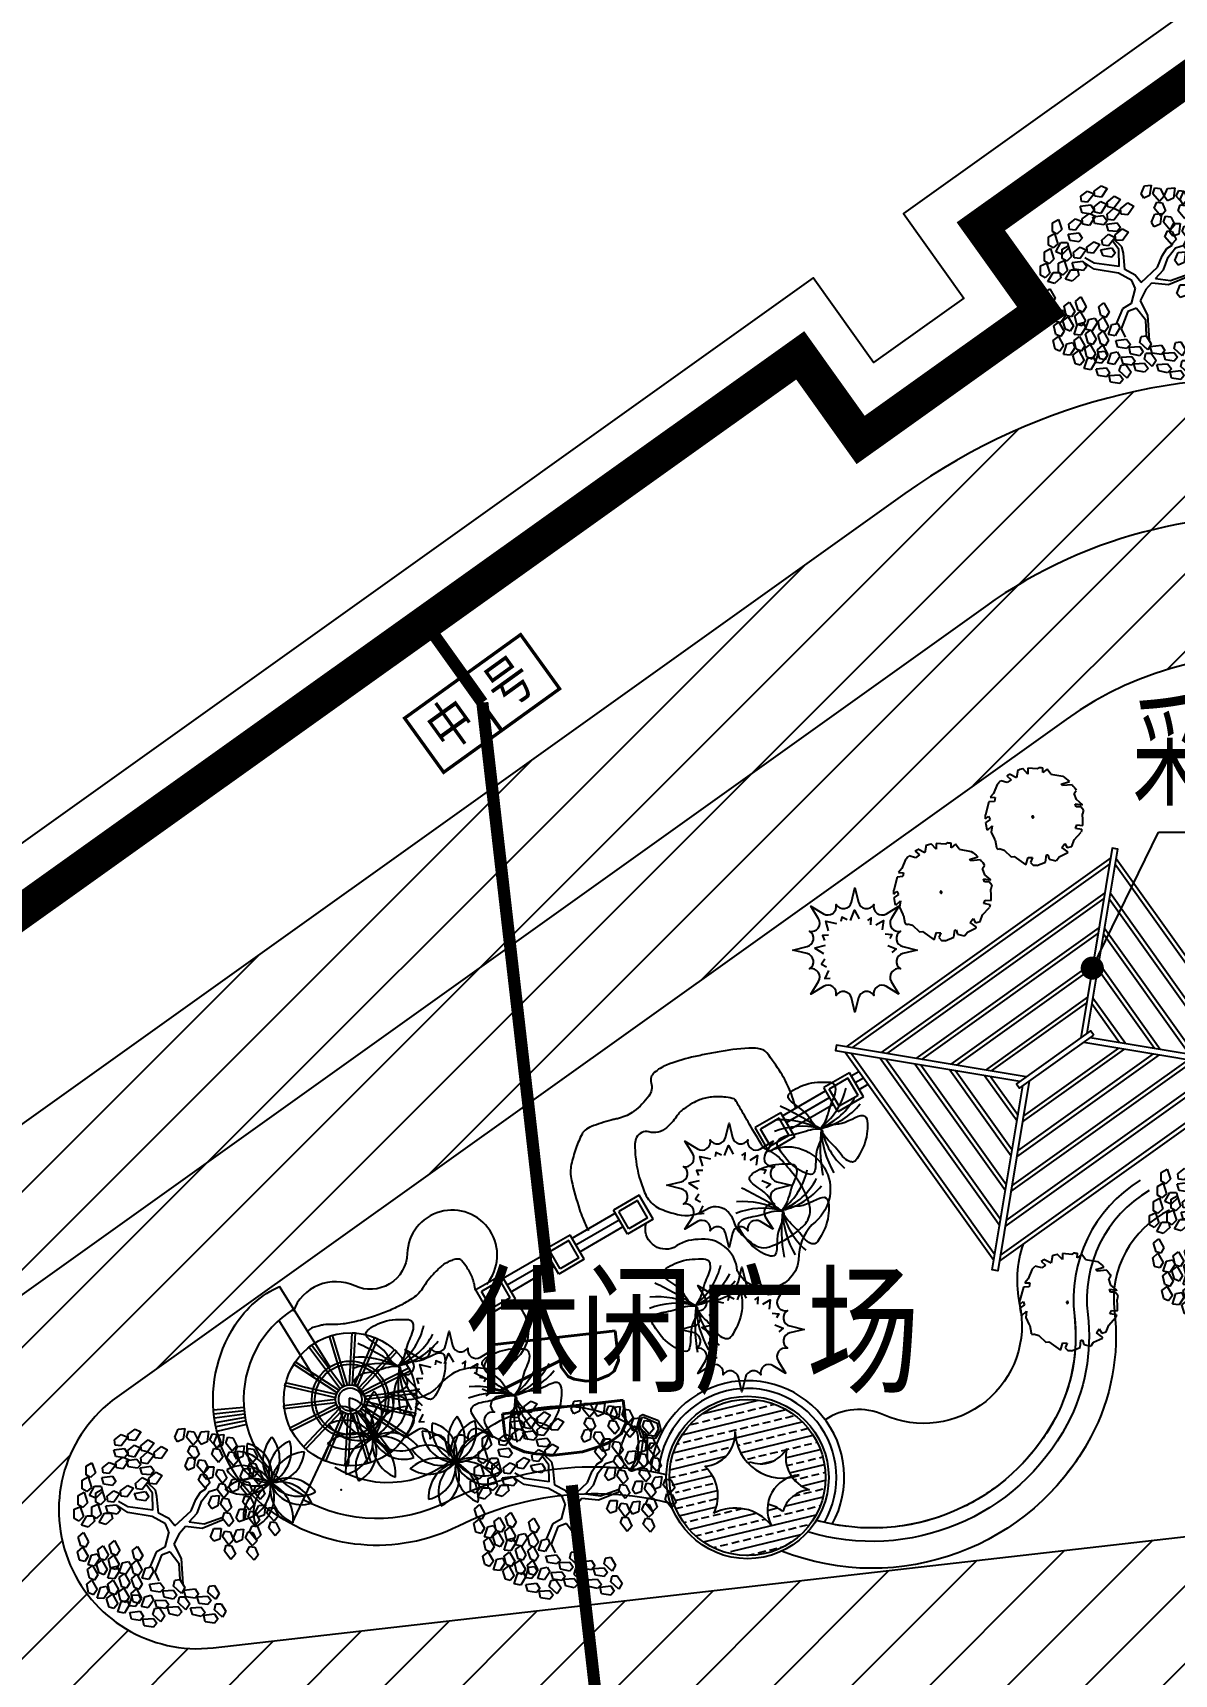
# Model space of a CAD drawing. Extents: x -809667 to 586099, y 3084146 to 3634412.
# Drawn here: x 381324.49 to 381340.95, y 3084243.02 to 3084266.69 of the extents above; entities that cross this region are included whole.
import ezdxf
from ezdxf.enums import TextEntityAlignment as Align

# ---------------------------------------------------------------- set-up
doc = ezdxf.new("R2010")
doc.units = 0
doc.header["$LTSCALE"] = 0.5
doc.header["$PDSIZE"] = 0.2
doc.linetypes.add('CONTINOUS', pattern=[0])
doc.layers.get('0').update_dxf_attribs({"linetype": 'CONTINUOUS'})
for name, color, linetype in [('DIM-通讯', 3, 'CONTINUOUS'), ('E-DIM-DQ', 7, 'CONTINUOUS'), ('E-SIG_TEXT', 7, 'CONTINUOUS'), ('J-WALL-墙体', 2, 'CONTINUOUS'), ('TREE', 3, 'CONTINUOUS'), ('WIRE-通讯', 4, 'CONTINUOUS'), ('乔木', 84, 'CONTINUOUS'), ('文字', 7, 'CONTINUOUS'), ('树', 3, 'CONTINUOUS')]:
    doc.layers.add(name, color=color, linetype=linetype)
doc.styles.add('-宋体', font='', dxfattribs={"width": 0.6})
doc.styles.add('_TEL_DIM', font='SIMPLEX', dxfattribs={"width": 0.8, "height": 3.5, "bigfont": 'HZTXT'})
doc.styles.add('HZ', font='', dxfattribs={"width": 0.8})
doc.styles.get('-宋体').set_extended_font_data('NSimSun')
doc.styles.get('HZ').set_extended_font_data('NSimSun')

# ---------------------------------------------------------------- blocks, each defined once
blk = doc.blocks.new('幌伞枫')
at = {"layer": '乔木', "color": 0}
for p, q in [((-677, 937), (-604, 995)), ((-670, 878), (-677, 937)), ((-604, 995), (-531, 966)), ((-531, 966), (-604, 870)), ((-531, 995), (-450, 1054)), ((-523, 937), (-531, 995)), ((-450, 929), (-523, 937)), ((-450, 1054), (-384, 1025)), ((-384, 1025), (-450, 929)), ((-384, 870), (-303, 937)), ((-303, 937), (-237, 900)), ((-9, 966), (27, 1054)), ((20, 915), (-9, 966)), ((86, 944), (20, 915)), ((27, 1054), (101, 1061)), ((101, 1061), (86, 944)), ((123, 966), (145, 1032)), ((196, 878), (123, 966)), ((145, 1032), (203, 1025)), ((247, 937), (196, 878)), ((203, 1025), (247, 937)), ((247, 937), (284, 1025)), ((284, 885), (247, 937)), ((284, 1025), (365, 1032)), ((350, 915), (284, 885)), ((365, 1032), (350, 915)), ((380, 937), (409, 1003)), ((460, 848), (380, 937)), ((409, 1003), (468, 995)), ((424, 900), (460, 988)), ((460, 988), (534, 995)), ((468, 995), (504, 900)), ((534, 995), (519, 878)), ((556, 900), (578, 966)), ((578, 966), (636, 959)), ((636, 959), (681, 870)), ((-685, 826), (-567, 841)), ((-663, 753), (-685, 826)), ((-604, 870), (-670, 878)), ((-567, 738), (-663, 753)), ((-663, 687), (-582, 746)), ((-582, 746), (-516, 716)), ((-567, 841), (-531, 782)), ((-531, 782), (-567, 738)), ((-531, 819), (-457, 878)), ((-523, 760), (-531, 819)), ((-457, 746), (-523, 760)), ((-457, 878), (-391, 848)), ((-391, 848), (-457, 746)), ((-377, 819), (-384, 870)), ((-384, 738), (-310, 804)), ((-377, 680), (-384, 738)), ((-310, 804), (-377, 819)), ((-237, 900), (-310, 804)), ((-310, 804), (-237, 768)), ((-237, 768), (-310, 672)), ((-237, 797), (-156, 863)), ((-230, 738), (-237, 797)), ((-156, 731), (-230, 738)), ((-156, 863), (-90, 826)), ((-90, 826), (-156, 731)), ((108, 650), (145, 738)), ((137, 804), (167, 870)), ((211, 716), (137, 804)), ((145, 738), (218, 746)), ((167, 870), (225, 863)), ((218, 746), (203, 628)), ((262, 775), (211, 716)), ((225, 863), (262, 775)), ((402, 775), (424, 841)), ((475, 687), (402, 775)), ((453, 848), (424, 900)), ((424, 841), (482, 834)), ((519, 878), (453, 848)), ((504, 900), (460, 848)), ((526, 746), (475, 687)), ((482, 834), (526, 746)), ((629, 812), (556, 900)), ((570, 738), (600, 804)), ((644, 650), (570, 738)), ((600, 804), (658, 797)), ((681, 870), (629, 812)), ((651, 775), (688, 863)), ((681, 724), (651, 775)), ((658, 797), (695, 709)), ((747, 753), (681, 724)), ((688, 863), (761, 870)), ((761, 870), (747, 753)), ((783, 775), (805, 841)), ((857, 687), (783, 775)), ((805, 841), (864, 834)), ((908, 746), (857, 687)), ((864, 834), (908, 746)), ((-993, 643), (-927, 680)), ((-993, 548), (-993, 643)), ((-942, 518), (-993, 548)), ((-890, 570), (-942, 518)), ((-927, 680), (-890, 570)), ((-810, 628), (-736, 687)), ((-802, 570), (-810, 628)), ((-736, 562), (-802, 570)), ((-736, 687), (-663, 658)), ((-663, 658), (-736, 562)), ((-655, 628), (-663, 687)), ((-582, 614), (-655, 628)), ((-516, 716), (-582, 614)), ((-545, 709), (-428, 724)), ((-523, 636), (-545, 709)), ((-421, 621), (-523, 636)), ((-428, 724), (-384, 665)), ((-384, 665), (-421, 621)), ((-391, 628), (-274, 643)), ((-369, 555), (-391, 628)), ((-310, 672), (-377, 680)), ((-274, 548), (-369, 555)), ((-296, 511), (-215, 577)), ((-274, 643), (-237, 592)), ((-237, 592), (-274, 548)), ((-215, 577), (-149, 540)), ((137, 599), (108, 650)), ((203, 628), (137, 599)), ((240, 650), (262, 716)), ((313, 562), (240, 650)), ((255, 489), (284, 555)), ((262, 716), (321, 709)), ((284, 555), (336, 548)), ((306, 540), (350, 636)), ((365, 621), (313, 562)), ((321, 709), (365, 621)), ((336, 548), (380, 459)), ((350, 636), (424, 636)), ((424, 636), (409, 518)), ((446, 548), (468, 606)), ((519, 452), (446, 548)), ((468, 606), (526, 599)), ((526, 599), (570, 511)), ((695, 709), (644, 650)), ((717, 525), (754, 614)), ((754, 614), (827, 621)), ((798, 614), (827, 680)), ((871, 525), (798, 614)), ((827, 621), (813, 503)), ((827, 680), (886, 672)), ((849, 525), (871, 592)), ((871, 592), (930, 584)), ((923, 584), (871, 525)), ((886, 672), (923, 584)), ((930, 584), (974, 496)), ((-1037, 489), (-971, 525)), ((-1037, 393), (-1037, 489)), ((-986, 364), (-1037, 393)), ((-934, 408), (-986, 364)), ((-971, 525), (-934, 408)), ((-956, 320), (-898, 423)), ((-898, 423), (-824, 423)), ((-883, 349), (-817, 386)), ((-824, 423), (-810, 364)), ((-817, 518), (-699, 533)), ((-795, 445), (-817, 518)), ((-817, 386), (-780, 269)), ((-699, 430), (-795, 445)), ((-758, 313), (-685, 371)), ((-699, 533), (-663, 474)), ((-663, 474), (-699, 430)), ((-685, 371), (-619, 342)), ((-611, 371), (-531, 430)), ((-604, 313), (-611, 371)), ((-465, 401), (-538, 305)), ((-531, 430), (-465, 401)), ((-443, 452), (-369, 518)), ((-435, 393), (-443, 452)), ((-369, 386), (-435, 393)), ((-369, 518), (-296, 481)), ((-296, 481), (-369, 386)), ((-257, 346), (-327, 441)), ((-222, 377), (-311, 462)), ((-288, 452), (-296, 511)), ((-215, 445), (-288, 452)), ((-206, 307), (-222, 377)), ((-149, 540), (-215, 445)), ((328, 401), (255, 489)), ((277, 357), (336, 393)), ((343, 496), (306, 540)), ((380, 459), (328, 401)), ((336, 393), (344, 419)), ((409, 518), (343, 496)), ((372, 364), (468, 393)), ((460, 386), (490, 452)), ((534, 291), (460, 386)), ((490, 452), (541, 445)), ((570, 511), (519, 452)), ((541, 445), (585, 349)), ((592, 408), (629, 496)), ((629, 357), (592, 408)), ((629, 496), (710, 503)), ((695, 386), (629, 357)), ((710, 503), (695, 386)), ((747, 481), (717, 525)), ((725, 408), (754, 474)), ((798, 320), (725, 408)), ((813, 503), (747, 481)), ((754, 474), (813, 467)), ((849, 371), (798, 320)), ((813, 467), (849, 371)), ((923, 437), (849, 525)), ((864, 364), (893, 430)), ((893, 430), (952, 423)), ((974, 496), (923, 437)), ((952, 423), (989, 335)), ((-1125, 166), (-1059, 195)), ((-1081, 320), (-1015, 357)), ((-1081, 217), (-1081, 320)), ((-1030, 188), (-1081, 217)), ((-1059, 195), (-1022, 85)), ((-978, 239), (-1030, 188)), ((-1015, 357), (-978, 239)), ((-883, 291), (-956, 320)), ((-927, 195), (-861, 225)), ((-927, 92), (-927, 195)), ((-810, 364), (-883, 291)), ((-883, 247), (-883, 349)), ((-832, 217), (-883, 247)), ((-861, 225), (-824, 114)), ((-780, 269), (-832, 217)), ((-773, 203), (-655, 217)), ((-751, 129), (-773, 203)), ((-751, 254), (-758, 313)), ((-685, 247), (-751, 254)), ((-619, 342), (-685, 247)), ((-655, 217), (-611, 158)), ((-531, 129), (-641, 203)), ((-531, 195), (-633, 254)), ((-538, 305), (-604, 313)), ((-252, 158), (-531, 195)), ((-457, 342), (-332, 364)), ((-428, 276), (-457, 342)), ((-332, 261), (-428, 276)), ((-332, 364), (-296, 305)), ((-296, 305), (-332, 261)), ((-252, 158), (-257, 346)), ((-188, 124), (-206, 307)), ((174, 151), (225, 276)), ((225, 276), (277, 357)), ((240, 122), (291, 261)), ((291, 261), (372, 364)), ((365, 225), (402, 313)), ((402, 173), (365, 225)), ((402, 313), (482, 320)), ((468, 203), (402, 173)), ((482, 320), (468, 203)), ((497, 225), (526, 291)), ((570, 136), (497, 225)), ((526, 291), (585, 283)), ((585, 349), (534, 291)), ((622, 188), (570, 136)), ((585, 283), (622, 188)), ((747, 247), (769, 313)), ((820, 158), (747, 247)), ((769, 313), (827, 305)), ((871, 217), (820, 158)), ((827, 305), (871, 217)), ((937, 276), (864, 364)), ((879, 122), (923, 210)), ((923, 210), (996, 217)), ((989, 335), (937, 276)), ((996, 217), (981, 100)), ((1011, 122), (1040, 188)), ((1040, 188), (1099, 180)), ((-1125, 63), (-1125, 166)), ((-1074, 34), (-1125, 63)), ((-1022, 85), (-1074, 34)), ((-1044, -10), (-986, 92)), ((-986, 92), (-912, 92)), ((-898, 34), (-971, -32)), ((-876, 63), (-927, 92)), ((-912, 92), (-898, 34)), ((-824, 114), (-876, 63)), ((-846, 19), (-788, 122)), ((-773, -3), (-846, 19)), ((-788, 122), (-714, 122)), ((-699, 63), (-773, -3)), ((-648, 114), (-751, 129)), ((-714, 122), (-699, 63)), ((-611, 158), (-648, 114)), ((-259, 85), (-531, 129)), ((-112, 4), (-259, 85)), ((-76, 63), (-188, 124)), ((-76, -84), (-112, 4)), ((-9, -18), (-76, 63)), ((-9, -18), (174, 151)), ((152, 26), (240, 122)), ((152, 26), (318, 4)), ((295, -42), (527, 53)), ((318, 4), (524, 78)), ((519, 63), (541, 129)), ((592, -25), (519, 63)), ((541, 129), (600, 122)), ((644, 34), (592, -25)), ((600, 122), (644, 34)), ((673, 70), (710, 166)), ((703, 26), (673, 70)), ((769, 48), (703, 26)), ((710, 166), (783, 166)), ((783, 166), (769, 48)), ((805, 78), (827, 144)), ((879, -18), (805, 78)), ((827, 144), (886, 136)), ((915, 78), (879, 122)), ((930, 41), (879, -18)), ((886, 136), (930, 41)), ((981, 100), (915, 78)), ((1092, 34), (1011, 122)), ((1033, -40), (1055, 26)), ((1055, 26), (1114, 19)), ((1143, 92), (1092, 34)), ((1099, 180), (1143, 92)), ((1114, 19), (1158, -69)), ((-1081, -142), (-1022, -91)), ((-1052, -238), (-1081, -142)), ((-971, -32), (-1044, -10)), ((-1022, -91), (-964, -194)), ((-736, -231), (-677, -179)), ((-677, -179), (-619, -289)), ((-76, -84), (-120, -253)), ((42, -98), (-20, -221)), ((-9, -18), (-9, -18)), ((-9, -18), (-9, -18)), ((-9, -18), (-9, -18)), ((-9, -18), (-9, -18)), ((-9, -18), (-9, -18)), ((-9, -18), (-9, -18)), ((-9, -18), (-9, -18)), ((-9, -18), (-9, -18)), ((-9, -18), (-9, -18)), ((-9, -18), (-9, -18)), ((-9, -18), (-9, -18)), ((-9, -18), (-9, -18)), ((-9, -18), (-9, -18)), ((-9, -18), (-9, -18)), ((-9, -18), (-9, -18)), ((-9, -18), (-9, -18)), ((-9, -18), (-9, -18)), ((-9, -18), (-9, -18)), ((-9, -18), (-9, -18)), ((-9, -18), (-9, -18)), ((-9, -18), (-9, -18)), ((-9, -18), (-9, -18)), ((-9, -18), (-9, -18)), ((-9, -18), (-9, -18)), ((-9, -18), (-9, -18)), ((-9, -18), (-9, -18)), ((-9, -18), (-9, -18)), ((-9, -18), (-9, -18)), ((-9, -18), (-9, -18)), ((-9, -18), (-9, -18)), ((-9, -18), (-9, -18)), ((-9, -18), (-9, -18)), ((-9, -18), (-9, -18)), ((-9, -18), (-9, -18)), ((-9, -18), (-9, -18)), ((-9, -18), (-9, -18)), ((-9, -18), (-9, -18)), ((-9, -18), (-9, -18)), ((-9, -18), (-9, -18)), ((-9, -18), (-9, -18)), ((42, -98), (109, -22)), ((109, -22), (295, -42)), ((387, -142), (424, -47)), ((424, -187), (387, -142)), ((424, -47), (504, -47)), ((490, -165), (424, -187)), ((504, -47), (490, -165)), ((519, -135), (548, -76)), ((592, -231), (519, -135)), ((548, -76), (607, -84)), ((644, -172), (592, -231)), ((607, -84), (644, -172)), ((644, -150), (681, -62)), ((673, -201), (644, -150)), ((739, -172), (673, -201)), ((681, -62), (754, -54)), ((754, -54), (739, -172)), ((776, -150), (805, -84)), ((849, -238), (776, -150)), ((805, -84), (857, -91)), ((820, -84), (849, -18)), ((893, -172), (820, -84)), ((849, -18), (908, -25)), ((857, -91), (901, -187)), ((945, -120), (893, -172)), ((908, -25), (945, -120)), ((1106, -128), (1033, -40)), ((1158, -69), (1106, -128)), ((-1089, -304), (-1030, -253)), ((-1067, -399), (-1089, -304)), ((-1000, -253), (-1052, -238)), ((-1030, -253), (-971, -355)), ((-971, -355), (-1008, -414)), ((-964, -194), (-1000, -253)), ((-971, -451), (-934, -341)), ((-934, -341), (-868, -326)), ((-868, -326), (-839, -377)), ((-861, -282), (-802, -238)), ((-839, -385), (-861, -282)), ((-802, -238), (-744, -341)), ((-744, -341), (-780, -399)), ((-744, -392), (-685, -341)), ((-707, -326), (-736, -231)), ((-655, -348), (-707, -326)), ((-685, -341), (-626, -443)), ((-619, -289), (-655, -348)), ((-479, -289), (-421, -245)), ((-457, -385), (-479, -289)), ((-421, -245), (-362, -348)), ((-362, -348), (-399, -407)), ((-215, -311), (-285, -477)), ((-156, -341), (-230, -532)), ((-120, -253), (-215, -311)), ((-61, -304), (-156, -341)), ((-61, -304), (38, -431)), ((-20, -221), (62, -380)), ((541, -297), (563, -231)), ((614, -392), (541, -297)), ((563, -231), (622, -238)), ((666, -333), (614, -392)), ((622, -238), (666, -333)), ((791, -311), (820, -245)), ((871, -399), (791, -311)), ((820, -245), (879, -253)), ((901, -187), (849, -238)), ((915, -341), (871, -399)), ((879, -253), (915, -341)), ((-1008, -414), (-1067, -399)), ((-978, -502), (-920, -458)), ((-956, -598), (-978, -502)), ((-898, -465), (-971, -451)), ((-920, -458), (-861, -561)), ((-839, -377), (-898, -465)), ((-876, -443), (-817, -399)), ((-846, -539), (-876, -443)), ((-795, -561), (-846, -539)), ((-780, -399), (-839, -385)), ((-817, -399), (-758, -502)), ((-758, -502), (-795, -561)), ((-751, -598), (-714, -480)), ((-722, -487), (-744, -392)), ((-663, -502), (-722, -487)), ((-714, -480), (-648, -465)), ((-626, -524), (-677, -605)), ((-626, -443), (-663, -502)), ((-648, -465), (-626, -524)), ((-626, -539), (-589, -429)), ((-553, -554), (-626, -539)), ((-626, -590), (-567, -546)), ((-589, -429), (-523, -414)), ((-567, -546), (-509, -649)), ((-494, -465), (-553, -554)), ((-523, -414), (-494, -465)), ((-487, -451), (-428, -399)), ((-465, -546), (-487, -451)), ((-413, -568), (-465, -546)), ((-399, -407), (-457, -385)), ((-428, -399), (-369, -510)), ((-369, -510), (-413, -568)), ((-369, -598), (-332, -487)), ((-332, -487), (-266, -473)), ((-244, -524), (-296, -612)), ((-266, -473), (-244, -524)), ((-230, -532), (-186, -627)), ((38, -431), (49, -612)), ((62, -380), (79, -664)), ((-986, -664), (-927, -620)), ((-964, -759), (-986, -664)), ((-898, -620), (-956, -598)), ((-927, -620), (-868, -722)), ((-868, -722), (-912, -781)), ((-861, -561), (-898, -620)), ((-868, -818), (-832, -700)), ((-832, -700), (-766, -686)), ((-766, -686), (-744, -744)), ((-677, -605), (-751, -598)), ((-751, -664), (-692, -620)), ((-729, -759), (-751, -664)), ((-692, -620), (-633, -722)), ((-633, -722), (-670, -781)), ((-633, -752), (-575, -708)), ((-597, -693), (-626, -590)), ((-545, -708), (-597, -693)), ((-575, -708), (-516, -810)), ((-509, -649), (-545, -708)), ((-494, -766), (-435, -715)), ((-487, -605), (-428, -554)), ((-457, -700), (-487, -605)), ((-406, -722), (-457, -700)), ((-435, -715), (-377, -818)), ((-428, -554), (-369, -664)), ((-369, -664), (-406, -722)), ((-296, -612), (-369, -598)), ((-288, -664), (-171, -649)), ((-266, -737), (-288, -664)), ((-171, -649), (-127, -708)), ((-127, -708), (-171, -752)), ((-24, -686), (-9, -620)), ((64, -766), (-24, -686)), ((-9, -620), (49, -612)), ((49, -612), (101, -700)), ((101, -700), (64, -766)), ((93, -730), (218, -715)), ((218, -715), (255, -774)), ((358, -752), (372, -686)), ((372, -686), (431, -678)), ((431, -678), (482, -766)), ((-912, -781), (-964, -759)), ((-795, -825), (-868, -818)), ((-744, -744), (-795, -825)), ((-766, -825), (-699, -774)), ((-736, -921), (-766, -825)), ((-670, -781), (-729, -759)), ((-699, -774), (-641, -884)), ((-641, -884), (-685, -935)), ((-641, -972), (-604, -862)), ((-611, -847), (-633, -752)), ((-553, -869), (-611, -847)), ((-604, -862), (-538, -847)), ((-516, -899), (-567, -987)), ((-516, -810), (-553, -869)), ((-538, -847), (-516, -899)), ((-516, -906), (-479, -788)), ((-443, -913), (-516, -906)), ((-472, -862), (-494, -766)), ((-479, -788), (-413, -781)), ((-413, -877), (-472, -862)), ((-384, -832), (-443, -913)), ((-413, -781), (-384, -832)), ((-377, -818), (-413, -877)), ((-377, -913), (-340, -803)), ((-340, -803), (-274, -788)), ((-244, -840), (-303, -928)), ((-274, -788), (-244, -840)), ((-171, -752), (-266, -737)), ((-230, -847), (-112, -840)), ((-208, -921), (-230, -847)), ((-142, -737), (-24, -730)), ((-127, -810), (-142, -737)), ((-24, -832), (-127, -810)), ((-112, -840), (-76, -891)), ((-76, -891), (-112, -935)), ((-24, -730), (13, -788)), ((13, -788), (-24, -832)), ((27, -869), (42, -803)), ((115, -950), (27, -869)), ((42, -803), (101, -803)), ((115, -803), (93, -730)), ((101, -803), (159, -884)), ((218, -818), (115, -803)), ((159, -884), (115, -950)), ((255, -774), (218, -818)), ((240, -803), (358, -796)), ((262, -877), (240, -803)), ((358, -891), (262, -877)), ((446, -832), (358, -752)), ((358, -796), (394, -847)), ((394, -847), (358, -891)), ((431, -950), (446, -884)), ((482, -766), (446, -832)), ((446, -884), (504, -884)), ((504, -884), (556, -965)), ((-685, -935), (-736, -921)), ((-567, -987), (-641, -972)), ((-509, -979), (-391, -965)), ((-487, -1053), (-509, -979)), ((-391, -1067), (-487, -1053)), ((-391, -965), (-354, -1023)), ((-354, -1023), (-391, -1067)), ((-303, -928), (-377, -913)), ((-362, -1053), (-244, -1045)), ((-347, -1126), (-362, -1053)), ((-252, -1001), (-230, -935)), ((-164, -1082), (-252, -1001)), ((-244, -1045), (-208, -1097)), ((-230, -935), (-178, -928)), ((-112, -935), (-208, -921)), ((-178, -928), (-120, -1016)), ((-120, -1016), (-164, -1082)), ((-90, -921), (27, -913)), ((-68, -994), (-90, -921)), ((27, -1016), (-68, -994)), ((27, -913), (71, -972)), ((71, -972), (27, -1016)), ((167, -928), (284, -921)), ((189, -1001), (167, -928)), ((284, -1023), (189, -1001)), ((284, -921), (328, -979)), ((328, -979), (284, -1023)), ((313, -1009), (431, -994)), ((328, -1082), (313, -1009)), ((431, -1097), (328, -1082)), ((519, -1031), (431, -950)), ((431, -994), (468, -1053)), ((468, -1053), (431, -1097)), ((556, -965), (519, -1031)), ((-244, -1141), (-347, -1126)), ((-208, -1097), (-244, -1141))]:
    blk.add_line(p, q, dxfattribs=at)
blk = doc.blocks.new('*E54')
at = {"layer": 'TREE', "color": 0}
blk.add_ellipse((-2.37, 3.56), major_axis=(2.7, 1.39), ratio=1, start_param=0.518575, end_param=0.519414, dxfattribs=at)
blk = doc.blocks.new('A$C4C586FE1')
at = {"layer": 'TREE', "color": 0}
for p, q in [((514, 2441), (288, 2276)), ((570, 2555), (514, 2441)), ((785, 2557), (585, 2566)), ((842, 2436), (785, 2557)), ((885, 2449), (842, 2436)), ((1100, 2801), (873, 2660)), ((873, 2660), (885, 2449)), ((1294, 2743), (1193, 2819)), ((1261, 2599), (1294, 2743)), ((1389, 2617), (1261, 2599)), ((1418, 2836), (1389, 2617)), ((1787, 2660), (1418, 2836)), ((1875, 2686), (1787, 2660)), ((2108, 2532), (1875, 2686)), ((2261, 2516), (2108, 2532)), ((2273, 2551), (2261, 2516)), ((2411, 2297), (2336, 2500)), ((208, 2079), (171, 1878)), ((330, 2136), (208, 2079)), ((288, 2276), (288, 2250)), ((288, 2250), (484, 2157)), ((422, 2031), (330, 2136)), ((484, 2157), (422, 2031)), ((2434, 2275), (2411, 2297)), ((2565, 2086), (2434, 2275)), ((2577, 1905), (2565, 2086)), ((2688, 2051), (2577, 1905)), ((173, 1443), (0, 1425)), ((0, 1425), (27, 1279)), ((6, 1547), (198, 1550)), ((171, 1878), (16, 1628)), ((198, 1550), (173, 1443)), ((2666, 1735), (2772, 1843)), ((2724, 1646), (2666, 1735)), ((2799, 1744), (2724, 1646)), ((2788, 1244), (2821, 1629)), ((27, 1279), (67, 1102)), ((67, 988), (67, 1102)), ((67, 988), (157, 906)), ((2632, 1202), (2788, 1244)), ((2635, 1086), (2632, 1202)), ((2775, 1105), (2635, 1086)), ((2643, 702), (2702, 978)), ((2702, 978), (2775, 1105)), ((335, 852), (122, 842)), ((123, 841), (320, 727)), ((157, 906), (291, 931)), ((291, 931), (335, 852)), ((320, 727), (414, 564)), ((414, 564), (369, 464)), ((2275, 501), (2371, 599)), ((2419, 413), (2275, 501)), ((2371, 599), (2563, 580)), ((513, 326), (783, 402)), ((827, 368), (610, 253)), ((783, 402), (827, 368)), ((1176, 133), (821, 132)), ((1176, 133), (1302, 10)), ((1302, 10), (1413, 132)), ((1413, 132), (1432, 0)), ((1540, 5), (1587, 59)), ((1587, 59), (1859, 85)), ((1826, 254), (2000, 124)), ((1859, 85), (1826, 254)), ((2130, 415), (2352, 350)), ((2132, 192), (2130, 415))]:
    blk.add_line(p, q, dxfattribs=at)
at = {"layer": 'TREE', "color": 0, "extrusion": (0, 0, -1)}
for major_axis, start_param, end_param in [((1003, 1003), -1.426629, -1.413216), ((1003, 1003), -1.011805, -0.945114), ((1003, 1003), -0.139248, -0.081961), ((839, 1144), 0.475418, 0.633835), ((1003, 1003), 4.017991, 4.075425), ((1003, 1003), 0.553886, 0.636541), ((1003, 1003), 1.314933, 1.417635), ((839, 1143), 3.200433, 3.340883), ((839, 1144), 2.942836, 3.115157), ((1003, 1003), 2.270337, 2.346427), ((1003, 1003), 1.829101, 1.934165), ((1003, 1003), 1.573401, 1.638153)]:
    blk.add_ellipse((1418, 1418), major_axis=major_axis, ratio=1, start_param=start_param, end_param=end_param, dxfattribs=at)
at = {"layer": 'TREE', "color": 0, "linetype": 'Continuous'}
for start_param, end_param in [(0.01341, 3.155003), (3.155003, 6.296595)]:
    blk.add_ellipse((1466, 1447), major_axis=(19.2, 19.2), ratio=1, start_param=start_param, end_param=end_param, dxfattribs=at)
at = {"layer": 'TREE', "color": 8, "linetype": 'CONTINOUS', "extrusion": (0, 0, -1), "xscale": 467.4085850556439, "yscale": 467.4085850556439, "zscale": -467.4085850556439, "rotation": 278.9250190116231}
blk.add_blockref('*E54', (-2893, 66), dxfattribs=at)
blk = doc.blocks.new('A$C46A015EA')
at = {"layer": '树', "color": 0, "linetype": 'Continuous'}
for centre, radius, start, end in [((1.328, 4.096), 1.969, 227.56436, 31.33046), ((0.798, 3.475), 1.995, 251.81629, 53.749), ((2.09, 4.411), 1.899, 199.3601, 10.49099), ((3.771, 4.188), 2.005, 153.43956, 313.58607), ((4.101, 3.626), 1.85, 126.16905, 303.0486), ((4.644, 2.796), 2.077, 109.31842, 262.8778), ((0.762, 1.899), 1.939, 297.02452, 103.84892), ((0.796, 2.582), 1.783, 359.79096, 92.47149), ((2.814, 4.682), 2.119, 188.63986, 263.62259), ((1.257, 1.36), 1.796, 310.77885, 134.4149), ((3.546, 0.815), 2.009, 38.87776, 198.68157), ((3.957, 1.204), 1.944, 51.98023, 218.25708), ((2.13, 0.326), 2.294, 10.26666, 147.15184)]:
    blk.add_arc(centre, radius, start, end, dxfattribs=at)
blk = doc.blocks.new('红枫')
at = {"color": 0}
blk.add_lwpolyline([(1297, -1371), (924, -1143, 0.665495), (552, -1412, 0.665495), (98, -1485), (-4, -1910), (-107, -1485, 0.665495), (-561, -1412, 0.665495), (-933, -1143), (-1306, -1371), (-1078, -998, 0.665495), (-1348, -625, 0.665495), (-1420, -172), (-1845, -69), (-1420, 34, 0.665495), (-1348, 487, 0.665495), (-1078, 859), (-1306, 1233), (-933, 1005, 0.665495), (-561, 1274, 0.665495), (-107, 1347), (-4, 1772), (98, 1347, 0.665495), (552, 1274, 0.665495), (924, 1005), (1297, 1233), (1069, 859, 0.665495), (1339, 487, 0.665495), (1411, 34), (1836, -69), (1411, -172, 0.665495), (1339, -625, 0.665495), (1069, -998)], format="xyb", close=True, dxfattribs=at)
blk.add_lwpolyline([(1297, -1371), (924, -1143, 0.665495), (552, -1412, 0.665495), (98, -1485), (-4, -1910), (-107, -1485, 0.665495), (-561, -1412, 0.665495), (-933, -1143), (-1306, -1371), (-1078, -998, 0.665495), (-1348, -625, 0.665495), (-1420, -172), (-1845, -69), (-1420, 34, 0.665495), (-1348, 487, 0.665495), (-1078, 859), (-1306, 1233), (-933, 1005, 0.665495), (-561, 1274, 0.665495), (-107, 1347), (-4, 1772), (98, 1347, 0.665495), (552, 1274, 0.665495), (924, 1005), (1297, 1233), (1069, 859, 0.665495), (1339, 487, 0.665495), (1411, 34), (1836, -69), (1411, -172, 0.665495), (1339, -625, 0.665495), (1069, -998)], format="xyb", close=True, dxfattribs=at)
for points in [[(-137, 808), (-20, 1111), (120, 855)], [(-783, 497), (-869, 784), (-550, 714)], [(-231, 823), (-394, 901), (-417, 777)], [(462, 676), (478, 886), (369, 808)], [(618, 676), (836, 808), (797, 528)], [(-885, 61), (-1188, -9), (-931, -172)], [(-783, 372), (-962, 364), (-908, 217)], [(891, 411), (1085, 388), (1023, 271)], [(968, 69), (1218, -32), (1085, -141)], [(-892, -336), (-994, -484), (-846, -561)], [(-783, -678), (-892, -911), (-737, -896)]]:
    blk.add_lwpolyline(points, dxfattribs=at)
blk = doc.blocks.new('白玉兰')
at = {"color": 0}
for centre, radius, start, end in [((-1261, 1665), 2054, 309.3934, 347.1655), ((-4729, -6984), 8429, 56.1879, 65.279), ((-713, 1844), 1941, 291.8214, 332.6346), ((-478, 2077), 2115, 283.2993, 320.8528), ((-559, -2135), 2214, 76.7033, 111.4018), ((-1148, -2037), 2310, 61.625, 95.1491), ((4371, -556), 4392, 172.1708, 190.6677), ((2827, 107), 2821, 182.2544, 209.8868), ((2146, 475), 2185, 193.3063, 228.4107)]:
    blk.add_arc(centre, radius, start, end, dxfattribs=at)
for points in [[(-33, 16), (-233, 73), (-342, 562), (-1254, 922), (-425, 1375), (-33, 1392), (376, 1386), (477, 1091), (236, 716), (185, 277), (29, 67), (-7, 18)], [(36, -22), (99, -220), (-250, -580), (-51, -1540), (-885, -1095), (-1114, -777), (-1334, -432), (-1142, -186), (-697, -181), (-301, 17), (-41, 2), (21, -1)], [(8, 31), (155, 177), (635, 34), (1395, 653), (1385, -291), (1209, -641), (1004, -995), (697, -939), (487, -546), (129, -287), (22, -49), (-3, 7)]]:
    blk.add_open_spline(points, degree=3, knots=[0, 0, 0, 0, 621.989778, 1340.944545, 1869.007736, 2592.427455, 2798.699245, 2915.827596, 3435.261502, 4029.77129, 4212.300518, 4212.300518, 4212.300518, 4212.300518], dxfattribs=at)
blk = doc.blocks.new('SDFSFSFS')
at = {"layer": 'J-WALL-墙体', "color": 0}
for points in [[(2371, 5710), (-1727, 3437)], [(1746, 3236), (2487, 5824), (2410, 5846), (1647, 3182)], [(4236, 2464), (2448, 5688)], [(2348, 5629), (-1646, 3414)], [(4155, 2488), (2425, 5607)], [(2231, 5221), (-1238, 3297)], [(2208, 5139), (-1156, 3273)], [(3665, 2628), (2285, 5117)], [(3747, 2604), (2308, 5199)], [(2091, 4731), (-748, 3157)], [(2068, 4650), (-667, 3133)], [(3176, 2768), (2144, 4628)], [(3258, 2745), (2168, 4709)], [(1951, 4242), (-259, 3016)], [(1927, 4160), (-177, 2993)], [(2687, 2908), (2004, 4138)], [(2768, 2885), (2028, 4220)], [(1810, 3753), (230, 2876)], [(1787, 3671), (312, 2853)], [(2197, 3048), (1864, 3649)], [(2279, 3025), (1887, 3731)], [(801, 2713), (-1863, 3476), (-1885, 3399), (702, 2658)], [(-1749, 3360), (39, 136)], [(-1668, 3337), (62, 218)], [(-1260, 3220), (179, 625)], [(-1178, 3197), (203, 707)], [(-770, 3080), (319, 1115)], [(1686, 3112), (4350, 2348), (4372, 2425), (1785, 3167)], [(-689, 3056), (343, 1196)], [(-281, 2939), (460, 1604)], [(-199, 2916), (483, 1686)], [(677, 2072), (2257, 2948)], [(700, 2153), (2175, 2971)], [(840, 2643), (77, -22), (0, 0), (741, 2588)], [(208, 2799), (600, 2094)], [(290, 2776), (623, 2175)], [(396, 1093), (3236, 2668)], [(420, 1174), (3154, 2691)], [(536, 1582), (2746, 2808)], [(560, 1664), (2665, 2831)], [(116, 114), (4214, 2387)], [(139, 195), (4133, 2411)], [(256, 603), (3725, 2527)], [(279, 685), (3643, 2551)]]:
    blk.add_lwpolyline(points, dxfattribs=at)
blk.add_lwpolyline([(1837, 3196), (1798, 3266), (650, 2629), (689, 2559)], close=True, dxfattribs=at)
blk = doc.blocks.new('123213')
at = {"layer": '文字', "linetype": 'Continuous'}
h = blk.add_hatch(dxfattribs=at)
h.set_pattern_fill('ANSI31', color=8, scale=0.5)
h.set_pattern_definition([(45, (-347.3512, 1460.9278), (-0.56126600757, 0.56126600757), [])])
edge = h.paths.add_edge_path()
edge.add_line((381908.256, 3087099.593), (381939.043, 3087103.11))
edge.add_arc((381938.021, 3087112.052), 9, 276.5175, 398.74)
edge.add_line((381945.041, 3087117.684), (381943.166, 3087120.021))
edge.add_arc((381936.146, 3087114.389), 9, 38.74, 125.533)
edge.add_line((381930.916, 3087121.713), (381914.916, 3087110.286))
edge.add_arc((381909.686, 3087117.61), 9, 205.3271, 305.533, ccw=False)
edge.add_line((381901.551, 3087113.76), (381908.256, 3087099.593))
edge = h.paths.add_edge_path(flags=16)
edge.add_line((381941.921, 3087115.181), (381940.046, 3087117.517))
edge.add_arc((381936.146, 3087114.389), 5, 38.74, 125.533)
edge.add_line((381933.241, 3087118.457), (381919.554, 3087108.683))
edge.add_arc((381920.716, 3087107.055), 2, 125.533, 276.5175)
edge.add_line((381920.943, 3087105.068), (381938.589, 3087107.084))
edge.add_arc((381938.021, 3087112.052), 5, 276.5175, 398.74)
h = blk.add_hatch(dxfattribs=at)
h.set_pattern_fill('ANSI33', color=8, scale=0.9, angle=328.6138, style=0)
h.set_pattern_definition([(13.61384, (382382.52793, 3087174.08237), (-0.0529598, 0.21867844), []), (13.61384, (382382.66375, 3087173.99951), (-0.0529598, 0.21867844), [0.1125, -0.05625])])
h.paths.add_polyline_path([(381928.494, 3087106.409, 0.528482), (381929.741, 3087107.789, 0.913946), (381927.522, 3087107.459, -0.147473), (381927.605, 3087107.318, -0.16428), (381927.589, 3087107.137, 0.218522), (381928.251, 3087106.47, -0.231383)])
h.paths.add_polyline_path([(381928.161, 3087107.006, 0.340097), (381928.031, 3087107.685, 0.39476), (381928.47, 3087108.169, -0.005717), (381928.469, 3087108.185, -0.008166), (381928.47, 3087108.169, 0.185628), (381928.665, 3087107.72, 0.042146), (381928.676, 3087107.752, 0.37298), (381929.213, 3087107.943, 0.214855), (381929.284, 3087107.539, -0.055746), (381929.393, 3087107.56, -0.039256), (381929.291, 3087107.53, 0.160049), (381929.542, 3087107.346, 0.319863), (381929.156, 3087107.032, 0.13445), (381928.94, 3087107.137, 0.157407), (381928.989, 3087106.835, 0.357086)], flags=16)
at = {"layer": '文字', "color": 8, "linetype": 'Continuous'}
for p, q in [((381932.078, 3087120.085), (381905.812, 3087101.326)), ((381933.62, 3087114.87), (381934.575, 3087116.829)), ((381934.575, 3087116.829), (381938.039, 3087116.829)), ((381930.117, 3087113.361), (381929.748, 3087113.146)), ((381930.32, 3087113.013), (381930.117, 3087113.361)), ((381930.143, 3087113.316), (381930.255, 3087113.381)), ((381929.152, 3087112.739), (381929.774, 3087113.101)), ((381929.95, 3087112.798), (381929.748, 3087113.146)), ((381930.096, 3087113.282), (381929.827, 3087113.125)), ((381929.971, 3087112.877), (381929.827, 3087113.125)), ((381930.241, 3087113.034), (381930.096, 3087113.282)), ((381930.2, 3087113.219), (381930.321, 3087113.289)), ((381930.256, 3087113.121), (381930.386, 3087113.197)), ((381929.208, 3087112.642), (381929.83, 3087113.004)), ((381929.265, 3087112.545), (381929.887, 3087112.907)), ((381930.32, 3087113.013), (381929.95, 3087112.798)), ((381930.241, 3087113.034), (381929.971, 3087112.877)), ((381929.126, 3087112.784), (381928.757, 3087112.57)), ((381929.105, 3087112.706), (381928.835, 3087112.549)), ((381929.25, 3087112.457), (381929.105, 3087112.706)), ((381929.329, 3087112.436), (381929.126, 3087112.784)), ((381928.959, 3087112.221), (381928.757, 3087112.57)), ((381928.98, 3087112.3), (381928.835, 3087112.549)), ((381929.329, 3087112.436), (381928.959, 3087112.221)), ((381929.25, 3087112.457), (381928.98, 3087112.3)), ((381927.083, 3087111.596), (381926.714, 3087111.381)), ((381927.062, 3087111.517), (381926.792, 3087111.361)), ((381927.207, 3087111.269), (381927.062, 3087111.517)), ((381927.286, 3087111.248), (381927.083, 3087111.596)), ((381926.118, 3087110.975), (381926.74, 3087111.336)), ((381926.174, 3087110.877), (381926.796, 3087111.239)), ((381926.916, 3087111.033), (381926.714, 3087111.381)), ((381926.937, 3087111.112), (381926.792, 3087111.361)), ((381927.286, 3087111.248), (381926.916, 3087111.033)), ((381927.207, 3087111.269), (381926.937, 3087111.112)), ((381926.092, 3087111.02), (381925.722, 3087110.805)), ((381926.294, 3087110.671), (381926.092, 3087111.02)), ((381926.231, 3087110.78), (381926.853, 3087111.142)), ((381925.126, 3087110.398), (381925.748, 3087110.76)), ((381925.925, 3087110.457), (381925.722, 3087110.805)), ((381926.071, 3087110.941), (381925.801, 3087110.784)), ((381925.945, 3087110.535), (381925.801, 3087110.784)), ((381926.215, 3087110.692), (381926.071, 3087110.941)), ((381925.183, 3087110.301), (381925.805, 3087110.662)), ((381925.239, 3087110.203), (381925.861, 3087110.565)), ((381926.294, 3087110.671), (381925.925, 3087110.457)), ((381926.215, 3087110.692), (381925.945, 3087110.535)), ((381922.625, 3087109.119), (381921.901, 3087110.28)), ((381925.1, 3087110.443), (381924.731, 3087110.228)), ((381925.08, 3087110.364), (381924.81, 3087110.207)), ((381925.224, 3087110.116), (381925.08, 3087110.364)), ((381925.303, 3087110.095), (381925.1, 3087110.443)), ((381924.933, 3087109.88), (381924.731, 3087110.228)), ((381924.954, 3087109.959), (381924.81, 3087110.207)), ((381925.303, 3087110.095), (381924.933, 3087109.88)), ((381925.224, 3087110.116), (381924.954, 3087109.959)), ((381922.396, 3087108.976), (381921.888, 3087109.791)), ((381922.618, 3087109.563), (381922.661, 3087109.576)), ((381922.835, 3087108.844), (381922.618, 3087109.563)), ((381922.879, 3087108.857), (381922.661, 3087109.576)), ((381922.907, 3087108.86), (381922.948, 3087109.611)), ((381922.948, 3087109.611), (381922.993, 3087109.608)), ((381922.952, 3087108.857), (381922.993, 3087109.608)), ((381922.324, 3087109.405), (381922.36, 3087109.432)), ((381922.774, 3087108.804), (381922.324, 3087109.405)), ((381922.81, 3087108.831), (381922.36, 3087109.432)), ((381922.979, 3087108.851), (381923.275, 3087109.542)), ((381923.021, 3087108.833), (381923.317, 3087109.524)), ((381923.045, 3087108.818), (381923.559, 3087109.366)), ((381923.077, 3087108.787), (381923.592, 3087109.335)), ((381923.275, 3087109.542), (381923.317, 3087109.524)), ((381923.559, 3087109.366), (381923.592, 3087109.335)), ((381922.101, 3087109.157), (381922.125, 3087109.194)), ((381922.73, 3087108.745), (381922.101, 3087109.157)), ((381922.755, 3087108.783), (381922.125, 3087109.194)), ((381923.094, 3087108.764), (381923.765, 3087109.103)), ((381923.765, 3087109.103), (381923.785, 3087109.063)), ((381921.977, 3087108.847), (381921.987, 3087108.891)), ((381922.709, 3087108.675), (381921.977, 3087108.847)), ((381922.719, 3087108.719), (381921.987, 3087108.891)), ((381923.115, 3087108.724), (381923.785, 3087109.063)), ((381922.707, 3087108.647), (381921.961, 3087108.558)), ((381922.712, 3087108.602), (381921.966, 3087108.513)), ((381923.123, 3087108.697), (381923.869, 3087108.786)), ((381923.127, 3087108.624), (381923.859, 3087108.453)), ((381923.128, 3087108.652), (381923.875, 3087108.742)), ((381923.869, 3087108.786), (381923.875, 3087108.742)), ((381921.386, 3087108.531), (381920.948, 3087108.497)), ((381921.39, 3087108.483), (381920.953, 3087108.435)), ((381921.395, 3087108.439), (381920.96, 3087108.379)), ((381921.403, 3087108.389), (381920.971, 3087108.314)), ((381921.966, 3087108.513), (381921.961, 3087108.558)), ((381922.721, 3087108.575), (381922.05, 3087108.236)), ((381922.741, 3087108.535), (381922.07, 3087108.196)), ((381922.758, 3087108.512), (381922.244, 3087107.964)), ((381922.791, 3087108.481), (381922.276, 3087107.933)), ((381922.815, 3087108.466), (381922.519, 3087107.775)), ((381922.856, 3087108.448), (381922.56, 3087107.757)), ((381922.884, 3087108.442), (381922.842, 3087107.691)), ((381922.929, 3087108.439), (381922.887, 3087107.689)), ((381922.957, 3087108.443), (381923.174, 3087107.723)), ((381923, 3087108.456), (381923.217, 3087107.736)), ((381923.025, 3087108.469), (381923.476, 3087107.867)), ((381923.061, 3087108.495), (381923.512, 3087107.894)), ((381923.081, 3087108.516), (381923.71, 3087108.105)), ((381923.105, 3087108.554), (381923.734, 3087108.143)), ((381923.116, 3087108.58), (381923.848, 3087108.409)), ((381923.859, 3087108.453), (381923.848, 3087108.409)), ((381921.412, 3087108.341), (381920.982, 3087108.253)), ((381921.424, 3087108.29), (381920.997, 3087108.187)), ((381922.07, 3087108.196), (381922.05, 3087108.236)), ((381922.682, 3087108.149), (381922.073, 3087106.852)), ((381923.734, 3087108.143), (381923.71, 3087108.105)), ((381922.276, 3087107.933), (381922.244, 3087107.964)), ((381923.512, 3087107.894), (381923.476, 3087107.867)), ((381922.56, 3087107.757), (381922.519, 3087107.775)), ((381922.887, 3087107.689), (381922.842, 3087107.691))]:
    blk.add_line(p, q, dxfattribs=at)
at = {"layer": '文字', "color": 8, "linetype": 'Continuous', "flags": 128}
for points in [[(381898.295, 3087098.455), (381939.043, 3087103.11, 0.590353), (381945.041, 3087117.684), (381943.166, 3087120.021, 0.397913), (381930.916, 3087121.713), (381914.916, 3087110.286, -0.467402), (381901.551, 3087113.76), (381899.743, 3087117.58, -0.362953), (381901.679, 3087125.03), (381935.471, 3087149.163)], [(381908.256, 3087099.593), (381939.043, 3087103.11, 0.590353), (381945.041, 3087117.684), (381943.166, 3087120.021, 0.397913), (381930.916, 3087121.713), (381914.916, 3087110.286, -0.467402), (381901.551, 3087113.76), (381908.256, 3087099.593)], [(381941.921, 3087115.181), (381940.046, 3087117.517, 0.397913), (381933.241, 3087118.457), (381919.554, 3087108.683, 0.774175), (381920.943, 3087105.068), (381938.589, 3087107.084, 0.590353), (381941.921, 3087115.181)], [(381941.921, 3087115.181), (381940.046, 3087117.517, 0.397913), (381933.241, 3087118.457), (381919.554, 3087108.683, 0.774175), (381920.943, 3087105.068), (381938.589, 3087107.084, 0.590353), (381941.921, 3087115.181)]]:
    blk.add_lwpolyline(points, format="xyb", dxfattribs=at)
at = {"layer": '文字', "color": 8, "linetype": 'Continuous', "const_width": 0.5, "flags": 128}
blk.add_lwpolyline([(381904.066, 3087123.059), (381936.77, 3087146.415), (381945.032, 3087134.866), (381932.012, 3087125.567), (381932.884, 3087124.347), (381930.279, 3087122.487), (381929.408, 3087123.707), (381914.922, 3087113.363), (381915.794, 3087112.142), (381913.19, 3087110.282)], close=True, dxfattribs=at)
at = {"layer": '文字', "color": 8, "linetype": 'Continuous', "flags": 128}
blk.add_lwpolyline([(381905.182, 3087122.872), (381936.594, 3087145.306), (381943.916, 3087135.052), (381930.896, 3087125.753), (381931.768, 3087124.533), (381930.465, 3087123.603), (381929.594, 3087124.823), (381913.806, 3087113.549), (381914.678, 3087112.328), (381913.376, 3087111.398)], close=True, dxfattribs=at)
at = {"layer": '文字', "color": 8, "linetype": 'Continuous', "const_width": 0.167}
blk.add_lwpolyline([(381933.583, 3087114.795, 1), (381933.656, 3087114.945, 1)], format="xyb", close=True, dxfattribs=at)
at = {"layer": '文字', "color": 8, "linetype": 'Continuous'}
for points in [[(381929.344, 3087112.84, 0.038958), (381929.253, 3087113.12, 0.042457), (381929.128, 3087113.36, 0.025516), (381928.926, 3087113.647, 0.127241), (381928.87, 3087113.69, 0.109123), (381928.724, 3087113.717, 0.034893), (381928.267, 3087113.669, 0.005864), (381928.048, 3087113.628, 0.006137), (381927.84, 3087113.584, 0.041446), (381927.481, 3087113.471, 0.075329), (381927.303, 3087113.364, 0.302431), (381927.258, 3087113.215, -0.236043), (381927.225, 3087113.024, -0.073607), (381927.01, 3087112.807, -0.097129), (381926.801, 3087112.706, -0.008934), (381926.74, 3087112.692, 0.009444), (381926.682, 3087112.678, 0.02756), (381926.398, 3087112.586, 0.078361), (381926.306, 3087112.533, 0.106857), (381926.261, 3087112.477, 0.033451), (381926.173, 3087112.269, 0.026234), (381926.107, 3087112.038, 0.05662), (381926.095, 3087111.928, 0.059483), (381926.109, 3087111.806, 0.016712), (381926.226, 3087111.388, 0.022467), (381926.271, 3087111.263, 0.014699), (381926.354, 3087111.079)], [(381929.02, 3087112.257, -0.833217), (381929.627, 3087111.213, 0.19954), (381929.388, 3087110.739, -0.808525), (381928.5, 3087110.506, 0.438049), (381927.935, 3087110.957, 0.158442), (381927.588, 3087110.841, -0.62946), (381927.185, 3087111.189, -1.138368)], [(381934.312, 3087111.81, 0.293993), (381933.361, 3087109.852, -0.153325), (381933.087, 3087108.383, -0.352158), (381929.641, 3087106.906)], [(381934.312, 3087111.81, 0.293993), (381933.361, 3087109.852, -0.126653), (381933.197, 3087108.619)], [(381934.441, 3087111.662, 0.298955), (381933.554, 3087109.875, -0.153325), (381933.258, 3087108.292, -0.35882), (381929.517, 3087106.741)], [(381924.888, 3087110.314, 1.400725), (381923.74, 3087110.752, -0.536941), (381922.984, 3087110.287, 0.438022), (381922.096, 3087109.92, 2.153867)], [(381934.733, 3087111.379, 0.319839), (381933.938, 3087109.922, -0.153325), (381933.6, 3087108.11, -0.38109), (381929.139, 3087106.462)], [(381934.733, 3087111.379, 0.319839), (381933.938, 3087109.922, -0.153325), (381933.6, 3087108.11, -0.068448), (381933.03, 3087107.321)], [(381932.623, 3087110.889, 0.139608), (381932.571, 3087110.024, -0.616065), (381930.611, 3087108.427, 0.25709), (381929.767, 3087108.357)], [(381924.723, 3087110.223, 0.061048), (381924.683, 3087110.398, 0.064632), (381924.605, 3087110.548, 0.023641), (381924.525, 3087110.652, 0.123874), (381924.504, 3087110.667, 0.118579), (381924.457, 3087110.674, 0.073159), (381924.382, 3087110.655, 0.035262), (381924.286, 3087110.608, 0.049977), (381924.225, 3087110.564, 0.018858), (381924.159, 3087110.499, 0.01304), (381924.068, 3087110.4, 0.043215), (381923.979, 3087110.277, -0.055253), (381923.906, 3087110.182, -0.053051), (381923.825, 3087110.114, -0.029266), (381923.661, 3087110.016, -0.020748), (381923.463, 3087109.923, -0.020311), (381923.255, 3087109.846, -0.019334), (381923.002, 3087109.774, -0.02678), (381922.815, 3087109.739, -0.041745), (381922.665, 3087109.732, 0.047411), (381922.533, 3087109.725, 0.021121), (381922.476, 3087109.713, 0.014971), (381922.398, 3087109.692, 0.065061), (381922.362, 3087109.676, 0.035277), (381922.304, 3087109.634)], [(381927.579, 3087107.14, 0.182804), (381924.479, 3087106.822, -0.283707), (381921.735, 3087107.067, -0.394865), (381921.26, 3087109.725, -0.141898), (381921.901, 3087110.28, -0.051879)], [(381925.259, 3087110.077, -0.803164), (381924.84, 3087109.096, 0.270049), (381924.222, 3087108.876, -0.335936), (381923.441, 3087108.701, 2.821079)], [(381927.017, 3087108.241, 0.365623), (381924.525, 3087107.916, -0.362829), (381922.698, 3087107.669, -2.367243)], [(381926.96, 3087107.629), (381927.025, 3087107.743, 0.110941), (381927.072, 3087107.898, 0.035053), (381927.073, 3087108.094, 0.1323), (381927.018, 3087108.257)], [(381926.964, 3087107.623), (381927.031, 3087107.697, 0.121763), (381927.102, 3087107.829, 0.042683), (381927.146, 3087108.09, 0.049522), (381927.145, 3087108.191)], [(381933.059, 3087108.331, -0.063364), (381932.611, 3087107.723)], [(381927.476, 3087107.564, 0.171589), (381924.306, 3087107.169, -0.245138), (381922.238, 3087107.204, -0.245138)], [(381932.389, 3087107.513, -0.063085), (381931.761, 3087107.1)], [(381931.456, 3087106.971, -0.078104), (381930.543, 3087106.797)], [(381930.082, 3087106.818, -0.037602), (381929.641, 3087106.906, -0.037602)]]:
    blk.add_lwpolyline(points, format="xyb", dxfattribs=at)
for points in [[(381928.655, 3087112.655, -0.002169), (381928.52, 3087112.888, 0.006269), (381928.472, 3087112.968, 0.187569), (381928.453, 3087112.983, 0.036665), (381928.337, 3087113.007, 0.059281), (381928.13, 3087113.011, 0.067712), (381927.954, 3087112.968, 0.035803), (381927.854, 3087112.92, 0.02749), (381927.733, 3087112.843, 0.086454), (381927.623, 3087112.729, -0.062828), (381927.478, 3087112.567, -0.248317), (381927.225, 3087112.507, 0.352342), (381927.047, 3087112.427, 0.11293), (381927.025, 3087112.338, 0.040402), (381927.04, 3087112.085, 0.062253), (381927.163, 3087111.635, 0.128119), (381927.301, 3087111.451, 0.073627), (381927.401, 3087111.394, 0.033976), (381927.638, 3087111.318, 0.210903), (381928.05, 3087111.391, -0.324059), (381928.338, 3087111.381, -0.153412), (381928.446, 3087111.224, 0.124836), (381928.567, 3087111.025, 0.036142), (381928.72, 3087110.896, 0.074989), (381928.806, 3087110.851, 0.168687), (381928.964, 3087110.851, 0.068555), (381929.301, 3087111.024, 0.041712), (381929.454, 3087111.152, 0.079019), (381929.517, 3087111.237, 0.187918), (381929.541, 3087111.457, 0.094635), (381929.353, 3087111.841, 0.022872), (381929.145, 3087112.094, 0.050592), (381929.035, 3087112.193, 0.073013), (381928.914, 3087112.258, -0.171959), (381928.868, 3087112.295, -0.003406), (381928.843, 3087112.336, -0.000439)], [(381927.2, 3087108.108), (381927.199, 3087107.741, -0.239747), (381927.172, 3087107.688), (381926.997, 3087107.62, -0.248471), (381926.948, 3087107.626), (381926.825, 3087107.781, -0.222138), (381926.803, 3087107.871, -0.059522), (381926.899, 3087108.159, -0.158445), (381926.987, 3087108.253, -0.249417), (381927.053, 3087108.254, -0.091905), (381927.192, 3087108.147, -0.269801)]]:
    blk.add_lwpolyline(points, format="xyb", close=True, dxfattribs=at)
for points in [[(381927.102, 3087108.412), (381927.139, 3087108.432), (381927.362, 3087108.345), (381927.397, 3087108.213), (381927.321, 3087108.084), (381927.12, 3087108.1), (381927.06, 3087108.276)], [(381927.128, 3087108.39), (381927.153, 3087108.392), (381927.343, 3087108.309), (381927.357, 3087108.215), (381927.304, 3087108.121), (381927.149, 3087108.138), (381927.089, 3087108.281)]]:
    blk.add_lwpolyline(points, close=True, dxfattribs=at)
for centre, radius in [((381922.918, 3087108.65), 0.958), ((381922.918, 3087108.65), 0.553), ((381922.918, 3087108.65), 0.508), ((381922.918, 3087108.65), 0.211), ((381922.918, 3087108.65), 0.166), ((381928.647, 3087107.524), 1.171), ((381928.647, 3087107.524), 1.126)]:
    blk.add_circle(centre, radius, dxfattribs=at)
for centre, radius, start, end in [((381936.146, 3087114.389), 7, 38.74, 125.533), ((381922.918, 3087108.65), 1.537, 121.9345, 244.8234), ((381928.647, 3087107.524), 1.396, 331.1882, 176.6036), ((381928.647, 3087107.524), 1.284, 329.6865, 177.2144), ((381927.992, 3087108.162), 0.478, 274.7117, 2.7517), ((381929.152, 3087108.198), 0.683, 181.1609, 290.7414), ((381928.834, 3087108.157), 0.435, 248.6894, 330.5074), ((381929.697, 3087107.82), 0.499, 165.7337, 251.8464), ((381927.655, 3087107.261), 0.567, 333.267, 48.399), ((381928.482, 3087107.802), 0.201, 335.9675, 345.6208), ((381929.433, 3087107.063), 0.499, 94.5807, 207.1936), ((381929.569, 3087106.919), 0.428, 93.6672, 164.6175), ((381928.47, 3087106.415), 0.668, 38.9792, 117.5829), ((381928.856, 3087106.689), 0.456, 48.7971, 79.4272)]:
    blk.add_arc(centre, radius, start, end, dxfattribs=at)
blk.add_point((381922.79, 3087107.344), dxfattribs=at)
for name, p, xscale, yscale, zscale in [('幌伞枫', (381934.335, 3087124.783), 0.0013, 0.0013, 0.0013), ('红枫', (381930.199, 3087115.164), 0.000487636998295784, 0.000487636998295784, 0.04876370063039211), ('白玉兰', (381929.706, 3087112.55), 0.0004880798049271107, 0.0004880798049271107, 0.04880798235096967), ('红枫', (381928.383, 3087111.772), 0.000487636998295784, 0.000487636998295784, 0.04876370063039211), ('幌伞枫', (381935.906, 3087111.086), 0.0013, 0.0013, 0.0013), ('白玉兰', (381929.148, 3087111.369), 0.0004880798049271107, 0.0004880798049271107, 0.04880798235096967), ('白玉兰', (381927.9, 3087109.998), 0.0004880798049271107, 0.0004880798049271107, 0.04880798235096967), ('红枫', (381928.569, 3087109.693), 0.000487636998295784, 0.000487636998295784, 0.04876370063039211), ('白玉兰', (381923.618, 3087109.127), 0.0004880798049271107, 0.0004880798049271107, 0.04880798235096967), ('红枫', (381924.347, 3087108.769), 0.000487636998295784, 0.000487636998295784, 0.04876370063039211), ('白玉兰', (381925.293, 3087108.703), 0.0004880798049271107, 0.0004880798049271107, 0.04880798235096967), ('幌伞枫', (381926.115, 3087107.254), 0.0013, 0.0013, 0.0013), ('幌伞枫', (381920.4, 3087106.849), 0.0013, 0.0013, 0.0013)]:
    blk.add_blockref(name, p, dxfattribs=dict(at, xscale=xscale, yscale=yscale, zscale=zscale))
for name, p, xscale, yscale, zscale, rotation in [('A$C4C586FE1', (381933.612, 3087117.629), 0.0005, 0.0005, 0.0005, 169.6965101826048), ('SDFSFSFS', (381932.177, 3087110.517), 0.001, 0.001, 0.001, 6.517542840585115), ('A$C4C586FE1', (381932.29, 3087116.545), 0.0005, 0.0005, 0.0005, 169.6965101826048), ('A$C4C586FE1', (381934.11, 3087110.629), 0.0005, 0.0005, 0.0005, 169.6965101826048), ('A$C46A015EA', (381922.436, 3087107.638), 0.2560000000000001, 0.2560000000000001, 0.2560000000000001, 344.8935626644683), ('A$C46A015EA', (381923.631, 3087107.278), 0.2560000000000001, 0.2560000000000001, 0.2560000000000001, 344.8935626644683), ('A$C46A015EA', (381920.962, 3087106.983), 0.2560000000000001, 0.2560000000000001, 0.2560000000000001, 344.8935626644683)]:
    blk.add_blockref(name, p, dxfattribs=dict(at, xscale=xscale, yscale=yscale, zscale=zscale, rotation=rotation))
at = {"layer": '文字', "color": 8, "linetype": 'Continuous', "style": '-宋体', "width": 0.6}
blk.add_text('采光井', height=1.3217, dxfattribs=at).set_placement((381934.2, 3087117.354))
at = {"layer": '文字', "color": 8, "linetype": 'Continuous', "style": 'HZ', "width": 0.8}
blk.add_text('休闲广场', height=1.5, dxfattribs=at).set_placement((381927.864, 3087109.666), align=Align.MIDDLE)
blk = doc.blocks.new('RQWE')
at = {"layer": 'E-DIM-DQ', "const_width": 0.075, "elevation": -0.017}
for points in [[(78.17, -95.5), (76.567, -95.5), (76.567, -97.004), (78.17, -97.004)], [(79.788, -95.5), (78.185, -95.5), (78.185, -97.004), (79.788, -97.004)]]:
    blk.add_lwpolyline(points, close=True, dxfattribs=at)
at = {"layer": 'E-SIG_TEXT', "color": 3}
for p, q in [((78.185, -95.5, -0.017), (76.582, -95.5, -0.017)), ((76.582, -95.5, -0.017), (76.582, -97.004, -0.017)), ((79.788, -95.5, -0.017), (78.185, -95.5, -0.017)), ((78.185, -95.5, -0.017), (78.185, -97.004, -0.017)), ((78.185, -97.004, -0.017), (78.185, -95.5, -0.017)), ((79.788, -97.004, -0.017), (79.788, -95.5, -0.017)), ((76.582, -97.004, -0.017), (78.185, -97.004, -0.017)), ((78.185, -97.004, -0.017), (79.788, -97.004, -0.017))]:
    blk.add_line(p, q, dxfattribs=at)
at = {"layer": 'E-SIG_TEXT', "color": 3, "style": '-宋体', "width": 0.8}
for s, p in [('中', (76.846, -96.664, -0.017)), ('号', (78.449, -96.664, -0.017))]:
    blk.add_text(s, height=0.9, rotation=360, dxfattribs=at).set_placement(p)

msp = doc.modelspace()

# ---------------------------------------------------------------- linework, layer by layer
at = {"layer": 'WIRE-通讯', "linetype": 'Continuous', "const_width": 0.175}
for points in [[(381330.154, 3084258.178), (381330.974, 3084257.029)], [(381330.974, 3084257.029), (381331.946, 3084248.525)], [(381332.264, 3084245.743), (381332.97, 3084239.564)]]:
    msp.add_lwpolyline(points, dxfattribs=at)

# ---------------------------------------------------------------- block references
at = {"linetype": 'Continuous', "xscale": 0.6399999999999999, "yscale": 0.6399999999999999, "zscale": 0.6399999999999999, "rotation": 35.77516631687518}
msp.add_blockref('RQWE', (381254.365, 3084277.745, 0.011), dxfattribs=at)
at = {"layer": '文字', "color": 8}
msp.add_blockref('123213', (-593.85, -2861.67), dxfattribs=at)

# ---------------------------------------------------------------- texts
at = {"layer": 'DIM-通讯', "linetype": 'Continuous', "style": '_TEL_DIM', "width": 0.64}
msp.add_text('RD', height=1.75, rotation=276.5175, dxfattribs=at).set_placement((381331.13, 3084247.962))

doc.saveas('drawing.dxf')
